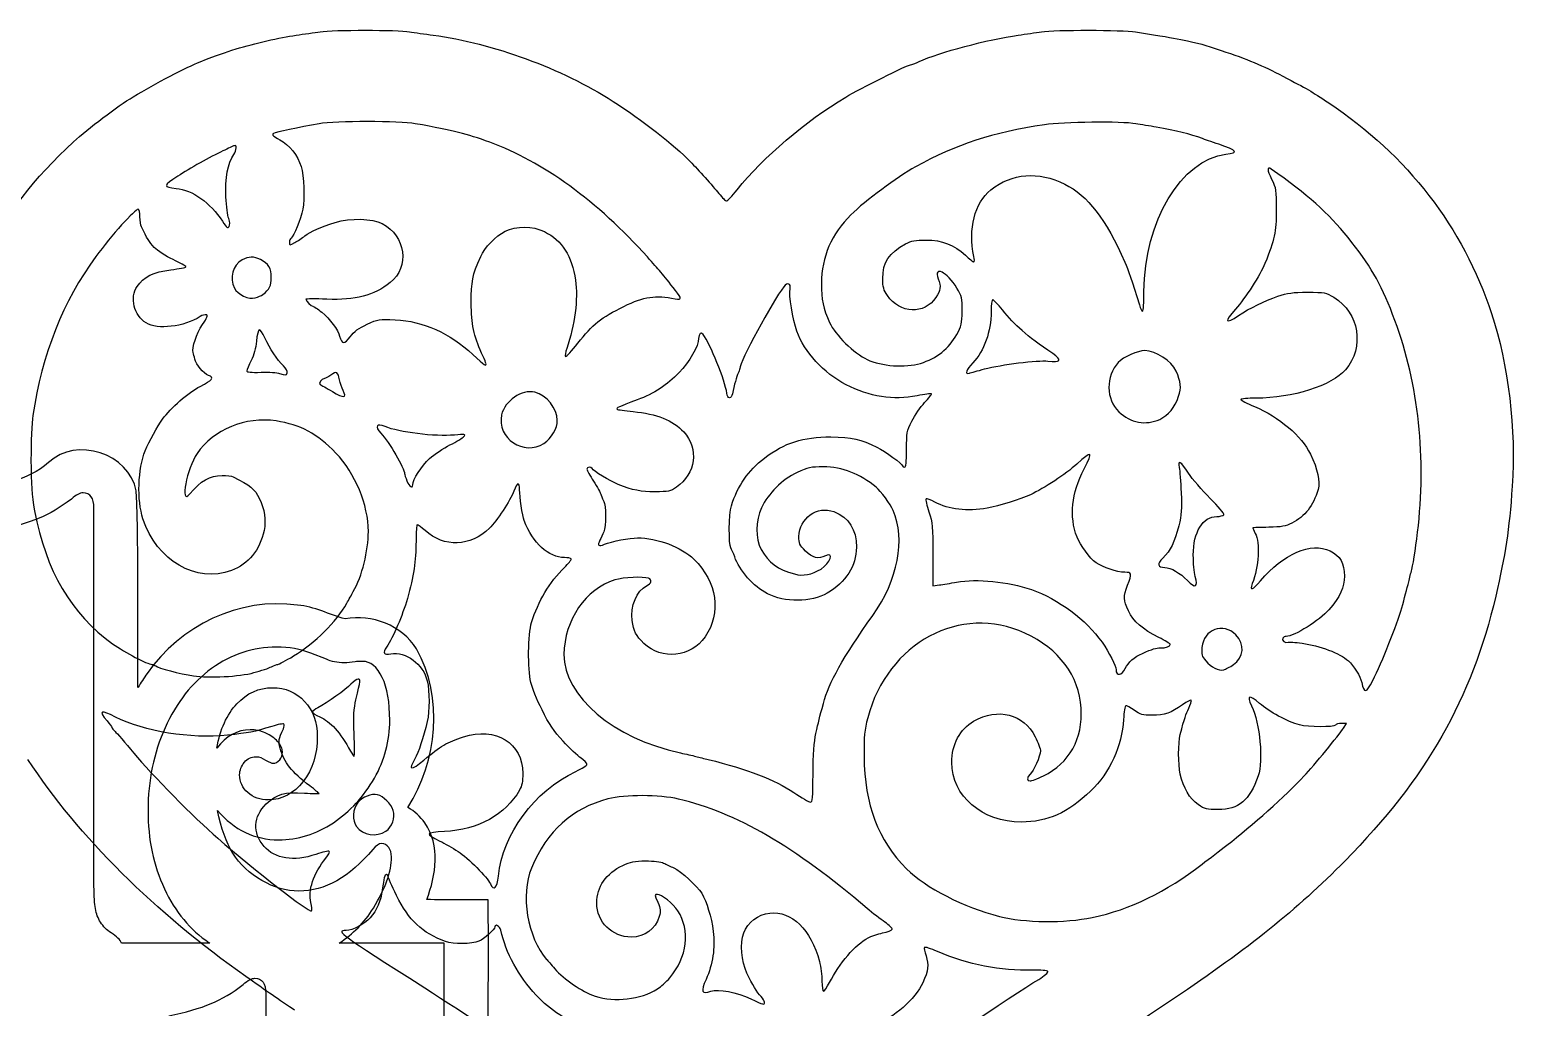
# Model space of a CAD drawing. Header units: millimetres. Extents: x -9 to 678, y 0 to 417.
# Drawn here: x 551.1 to 677.8, y 228.5 to 311.8 of the extents above; entities that cross this region are included whole.
import ezdxf

# ---------------------------------------------------------------- set-up
doc = ezdxf.new("R2010")
doc.units = ezdxf.units.MM
doc.layers.add('Ebene_1', color=7, linetype='CONTINUOUS')

msp = doc.modelspace()

# ---------------------------------------------------------------- linework, layer by layer
at = {"layer": 'Ebene_1', "color": 7}
for points in [[(568.03478, 295.70119)], [(570.95149, 289.23806)], [(632.46852, 282.88391)], [(573.02345, 282.56103)], [(577.79081, 281.04407)], [(647.39598, 278.58766)], [(594.90539, 276.54013)], [(583.72031, 273.01478)], [(650.42773, 265.19393)], [(644.45857, 257.35439)], [(653.68088, 257.67277)], [(570.18475, 256.98914)], [(665.55215, 256.3063)], [(571.76622, 255.70667)], [(581.42597, 243.47684)], [(575.03553, 237.38408)], [(613.69767, 228.88373)]]:
    msp.add_lwpolyline(points, close=True, dxfattribs=at)
for points in [[(589.9364, 283.43666), (589.93653, 283.43668)], [(627.00514, 283.36195), (627.00537, 283.36198)], [(556.5507, 238.77081), (556.5507, 271.0096)], [(628.05595, 267.03286), (628.05595, 264.39202), (628.61628, 264.46672)], [(576.37218, 258.12566), (575.03118, 258.6507)], [(663.06814, 252.26862), (663.31858, 252.65385), (662.89048, 252.65385)], [(578.72074, 251.77834), (578.72034, 251.77834)], [(617.84758, 248.34701), (617.8474, 248.34705)], [(591.02231, 239.62788), (591.02267, 239.62783)], [(641.64652, 236.1156), (641.64707, 236.11557)], [(566.42142, 233.93235), (558.89009, 233.93235)], [(586.41291, 221.00754), (586.41291, 233.93232), (577.45428, 233.93232)], [(571.19733, 229.62027), (571.19733, 197.3814)]]:
    msp.add_lwpolyline(points, dxfattribs=at)
for points in [[(575.81722, 311.63933), (576.91379, 311.805), (582.45576, 311.80667), (583.44944, 311.64133)], [(637.31748, 311.63547), (638.46027, 311.81194), (644.18327, 311.80471), (645.34451, 311.62537)], [(568.66161, 310.17106), (570.25607, 310.66068), (572.38844, 311.14981), (573.77456, 311.34389)], [(573.77456, 311.34389), (574.42944, 311.43559), (575.34863, 311.56852), (575.81722, 311.63933)], [(583.44944, 311.64133), (583.86807, 311.57183), (584.77792, 311.43966), (585.47133, 311.3477)], [(585.47133, 311.3477), (590.55017, 310.67414), (596.38807, 308.52441), (600.81021, 305.69936)], [(626.90182, 309.10266), (628.5553, 309.87287), (632.76386, 310.99298), (635.34018, 311.34852)], [(635.34018, 311.34852), (635.95655, 311.43362), (636.84631, 311.56271), (637.31748, 311.63547)], [(645.34451, 311.62537), (647.82382, 311.24235), (648.29775, 311.16224), (649.2082, 310.97223)], [(649.2082, 310.97223), (650.86751, 310.62597), (651.12251, 310.55738), (652.6402, 310.04904)], [(565.59596, 309.08182), (567.15769, 309.6846), (567.66862, 309.86613), (568.66161, 310.17106)], [(652.6402, 310.04904), (654.85651, 309.30669), (656.19224, 308.74926), (657.89324, 307.85679)], [(559.88768, 306.09476), (561.7538, 307.22091), (564.50627, 308.66125), (565.59596, 309.08182)], [(620.63168, 306.06922), (621.83852, 306.79631), (625.90581, 308.82605), (626.15594, 308.82605)], [(626.15594, 308.82605), (626.23964, 308.82605), (626.57522, 308.95053), (626.90182, 309.10266)], [(657.89324, 307.85679), (659.9736, 306.76529), (660.32117, 306.56253), (661.80021, 305.57766)], [(554.79862, 302.2444), (556.04742, 303.39572), (558.53923, 305.28102), (559.88768, 306.09476)], [(600.81021, 305.69936), (603.21743, 304.16152), (606.03697, 301.96021), (607.39402, 300.55917)], [(611.36547, 298.16615), (613.62474, 300.96239), (617.16025, 303.9778), (620.63168, 306.06922)], [(661.80021, 305.57766), (668.53057, 301.09602), (673.24312, 294.99437), (675.68215, 287.60382)], [(571.84271, 302.95664), (571.6872, 302.86964), (571.82311, 302.74012), (572.38862, 302.4366)], [(575.73557, 303.79466), (574.00133, 303.49728), (572.06328, 303.08007), (571.84271, 302.95664)], [(583.9303, 303.80066), (582.62101, 304.03791), (577.13053, 304.03394), (575.73557, 303.79466)], [(590.30399, 302.21231), (588.20616, 302.97026), (587.38835, 303.17406), (583.9303, 303.80066)], [(637.56904, 303.71552), (633.16, 303.0552), (630.03062, 302.02979), (626.58489, 300.11631)], [(645.36742, 303.79362), (644.15222, 304.00164), (639.14464, 303.95151), (637.56904, 303.71552)], [(647.10676, 303.50113), (646.56746, 303.59053), (645.78474, 303.72217), (645.36742, 303.79362)], [(651.02904, 302.52665), (650.01253, 302.91796), (648.78578, 303.22274), (647.10676, 303.50113)], [(547.25503, 292.43593), (549.02422, 296.01377), (551.42176, 299.13114), (554.79862, 302.2444)], [(568.48749, 301.92525), (568.42909, 301.89505), (568.00322, 301.69186), (567.54095, 301.47369)], [(568.46619, 301.16654), (568.72823, 301.52573), (568.74317, 302.0576), (568.48749, 301.92525)], [(572.38862, 302.4366), (573.18757, 302.00774), (573.91903, 301.086), (574.21005, 300.14134)], [(603.7302, 292.4329), (599.49029, 297.15754), (594.76172, 300.60174), (590.30399, 302.21231)], [(652.42984, 302.04446), (651.81349, 302.25035), (651.18312, 302.46733), (651.02904, 302.52665)], [(653.03975, 301.1928), (654.16423, 301.3192), (654.02689, 301.51098), (652.42984, 302.04446)], [(567.54095, 301.47369), (566.4811, 300.97349), (564.69147, 299.97358), (563.68872, 299.32137)], [(567.79547, 297.54983), (567.70527, 299.11708), (567.95549, 300.46651), (568.46619, 301.16654)], [(607.39402, 300.55917), (608.04675, 299.88529), (609.28263, 298.50361), (609.81739, 297.84995)], [(646.05616, 289.48002), (646.05616, 295.41694), (649.24564, 300.7663), (653.03975, 301.1928)], [(563.68872, 299.32137), (562.43872, 298.50834), (562.42298, 298.38505), (563.55605, 298.28231)], [(574.21005, 300.14134), (574.45263, 299.35394), (574.52515, 297.41017), (574.34594, 296.49927)], [(626.58489, 300.11631), (624.99499, 299.23341), (622.30834, 297.24308), (621.06946, 296.03037)], [(632.99171, 298.14831), (634.83291, 299.59722), (637.01239, 299.76862), (639.3001, 298.64442)], [(656.90878, 299.92625), (656.53027, 300.19153), (656.53945, 299.86615), (656.93308, 299.06445)], [(663.44693, 294.09391), (661.75506, 296.19268), (659.99253, 297.76493), (656.90878, 299.92625)], [(656.93308, 299.06445), (657.31092, 298.29496), (657.33279, 298.15017), (657.33107, 296.42917)], [(563.55605, 298.28231), (564.93588, 298.15719), (566.4832, 297.05787), (567.4918, 295.4861)], [(609.81739, 297.84995), (610.11014, 297.49212), (610.40247, 297.19933), (610.467, 297.19933)], [(610.467, 297.19933), (610.5316, 297.19933), (610.93584, 297.63439), (611.36547, 298.16615)], [(631.55954, 292.47188), (631.0463, 294.80794), (631.61584, 297.06564), (632.99171, 298.14831)], [(639.3001, 298.64442), (641.25423, 297.68417), (642.81885, 295.65392), (644.41673, 292.00515)], [(568.03483, 295.70119), (567.94753, 295.9475), (567.83983, 296.77939), (567.79547, 297.54983)], [(560.31586, 296.4992), (560.03231, 296.4992), (558.04863, 294.27806), (556.70898, 292.46057)], [(560.46693, 295.86694), (560.46693, 296.22571), (560.40153, 296.4992), (560.31586, 296.4992)], [(560.58694, 294.99143), (560.52094, 295.12521), (560.46693, 295.5192), (560.46693, 295.86694)], [(567.4918, 295.4861), (567.85963, 294.91289), (567.9584, 294.83316), (568.06488, 295.02344)], [(568.06488, 295.02344), (568.14608, 295.16851), (568.13498, 295.41862), (568.03478, 295.70119)], [(574.34594, 296.49927), (574.17904, 295.65092), (573.58389, 294.18977), (573.34514, 294.04222)], [(574.52421, 294.22592), (575.04558, 294.64114), (575.8452, 294.99832), (577.11129, 295.38159)], [(577.11129, 295.38159), (578.42646, 295.77971), (580.25606, 295.7318), (581.12868, 295.27638)], [(581.12868, 295.27638), (583.12436, 294.23488), (583.47473, 291.57799), (581.79218, 290.24496)], [(621.06946, 296.03037), (619.4327, 294.42819), (618.56888, 292.42175), (618.55742, 290.19553)], [(657.33107, 296.42917), (657.32907, 294.52336), (657.20845, 293.95568), (656.36295, 291.87654)], [(561.69399, 293.25386), (561.26354, 293.70688), (561.07495, 294.00288), (560.58694, 294.99143)], [(573.34514, 294.04222), (573.27314, 293.99772), (573.2141, 293.83532), (573.2141, 293.68143)], [(573.66937, 293.65463), (573.91977, 293.79381), (574.30444, 294.05089), (574.52421, 294.22592)], [(589.51267, 292.47329), (589.8355, 293.21931), (590.80767, 294.22444), (591.5896, 294.62066)], [(591.5896, 294.62066), (592.54697, 295.1058), (593.96349, 295.09628), (594.94664, 294.59816)], [(594.94664, 294.59816), (596.46073, 293.83092), (597.28151, 292.54297), (597.59117, 290.44848)], [(667.25188, 287.53402), (666.20065, 290.23792), (665.2907, 291.80672), (663.44693, 294.09391)], [(563.28564, 292.20984), (562.67872, 292.50149), (561.96248, 292.97129), (561.69399, 293.25386)], [(573.2141, 293.68143), (573.2141, 293.40721), (573.2231, 293.40668), (573.66937, 293.65463)], [(623.78816, 290.58637), (623.78116, 291.96026), (624.32893, 292.7958), (625.73104, 293.54856)], [(625.73104, 293.54856), (626.23635, 293.81984), (626.55286, 293.87909), (627.48206, 293.87637)], [(627.48206, 293.87637), (628.84351, 293.87237), (629.86036, 293.4812), (630.82818, 292.5891)], [(556.70898, 292.46057), (553.91536, 288.67046), (552.12386, 284.14911), (551.3434, 278.91903)], [(563.10265, 291.34301), (563.81021, 291.43011), (564.38913, 291.54149), (564.38913, 291.5905)], [(564.38913, 291.5905), (564.38913, 291.6395), (563.89256, 291.91821), (563.28564, 292.20984)], [(569.18169, 292.17953), (568.37169, 291.74757), (568.0675, 290.6533), (568.51618, 289.78563)], [(570.73474, 292.21163), (570.16632, 292.49724), (569.76171, 292.48888), (569.18169, 292.17953)], [(571.66711, 290.68586), (571.66711, 291.47709), (571.43247, 291.86108), (570.73474, 292.21163)], [(588.70847, 288.51461), (588.70899, 290.38956), (588.79577, 290.81674), (589.51267, 292.47329)], [(606.12173, 289.58106), (604.98902, 291.01), (604.73084, 291.31788), (603.7302, 292.4329)], [(630.1103, 289.78069), (629.26717, 291.16161), (628.09397, 291.74376), (628.51814, 290.57075)], [(630.82818, 292.5891), (631.16977, 292.27424), (631.49664, 292.01662), (631.55454, 292.01662)], [(631.55454, 292.01662), (631.61244, 292.01662), (631.61474, 292.22148), (631.55954, 292.47188)], [(644.41673, 292.00515), (644.71523, 291.32351), (645.01681, 290.43404), (645.65959, 288.33949)], [(656.36295, 291.87654), (655.96449, 290.8967), (654.6993, 288.93207), (653.85339, 287.97963)], [(560.22436, 289.92534), (560.7681, 290.7322), (561.64343, 291.16334), (563.10265, 291.34301)], [(570.95149, 289.2381), (571.49734, 289.65044), (571.66711, 289.99392), (571.66711, 290.68586)], [(581.79218, 290.24496), (580.41511, 289.15393), (578.81359, 288.73377), (576.40094, 288.83055)], [(597.59117, 290.44848), (597.82956, 288.83594), (597.54827, 286.63142), (596.84789, 284.62591)], [(615.88174, 289.70688), (615.99967, 290.17691), (615.66961, 290.29957), (615.36034, 289.9006)], [(618.55742, 290.19553), (618.55042, 288.77589), (618.69877, 288.06205), (619.257, 286.83626)], [(624.17968, 289.14495), (623.85962, 289.60852), (623.792, 289.85745), (623.78816, 290.58637)], [(628.51814, 290.57075), (628.76422, 289.89022), (628.72885, 289.61681), (628.31139, 288.97299)], [(560.98782, 286.81271), (559.9563, 287.45402), (559.58343, 288.97426), (560.22436, 289.92534)], [(568.51618, 289.78563), (568.80384, 289.22935), (569.74438, 288.78334), (570.29608, 288.94156)], [(570.29608, 288.94156), (570.5292, 289.00836), (570.82413, 289.14184), (570.95149, 289.23806)], [(601.72069, 288.22465), (603.43737, 289.0666), (604.41834, 289.20853), (606.09823, 288.85803)], [(606.09823, 288.85803), (606.66926, 288.7389), (606.67402, 288.88443), (606.12173, 289.58106)], [(615.36034, 289.9006), (614.35314, 288.60127), (611.59638, 283.48488), (611.59638, 282.9149)], [(616.46615, 286.10825), (616.12679, 287.05544), (615.76909, 289.25804), (615.88174, 289.70688)], [(628.31139, 288.97299), (627.36335, 287.51088), (625.2471, 287.59896), (624.17968, 289.14495)], [(630.56109, 287.81956), (630.57649, 288.94266), (630.54889, 289.06228), (630.1103, 289.78069)], [(645.93846, 287.81418), (646.00326, 287.81418), (646.05616, 288.5638), (646.05616, 289.48002)], [(654.11289, 287.44041), (655.07566, 288.08366), (656.30916, 288.68862), (657.47297, 289.08834)], [(657.47297, 289.08834), (658.27603, 289.36416), (658.73248, 289.42512), (659.99443, 289.42512)], [(659.99443, 289.42512), (661.47021, 289.42512), (661.56493, 289.40692), (662.23573, 288.99387)], [(662.23573, 288.99387), (664.4118, 287.65404), (664.87526, 284.75751), (663.22583, 282.80608)], [(576.40094, 288.83055), (575.41863, 288.86995), (574.61491, 288.86725), (574.61491, 288.82455)], [(574.61491, 288.82455), (574.61491, 288.6897), (575.07277, 288.23448), (575.20839, 288.23448)], [(575.20839, 288.23448), (575.27989, 288.23448), (575.62177, 288.00213), (575.96831, 287.71816)], [(575.96831, 287.71816), (576.6711, 287.14227), (577.35268, 286.22636), (577.49225, 285.67024)], [(589.59588, 284.24214), (588.91827, 285.69125), (588.70797, 286.70378), (588.70847, 288.51461)], [(597.7931, 285.07074), (599.05745, 286.68991), (599.78865, 287.27708), (601.72069, 288.22465)], [(630.10252, 285.83134), (630.49633, 286.53676), (630.54654, 286.75446), (630.56109, 287.81956)], [(633.02719, 287.77916), (633.02319, 286.0754), (632.43284, 284.41169), (631.47307, 283.40836)], [(633.15687, 288.79475), (633.08647, 288.79475), (633.02811, 288.33774), (633.02719, 287.77916)], [(633.98556, 287.91925), (633.60019, 288.40077), (633.22728, 288.79475), (633.15687, 288.79475)], [(638.27922, 284.19419), (635.98417, 285.77932), (635.04855, 286.59103), (633.98556, 287.91925)], [(645.65959, 288.33949), (645.74829, 288.05057), (645.87375, 287.81418), (645.93846, 287.81418)], [(653.85339, 287.97963), (652.8733, 286.8761), (652.9694, 286.67641), (654.11289, 287.44041)], [(565.60795, 287.36115), (564.20203, 286.46701), (561.97001, 286.20205), (560.98782, 286.81271)], [(565.01031, 284.28201), (564.88473, 284.68697), (565.28836, 285.91202), (565.79485, 286.66312)], [(566.12558, 287.5106), (566.01045, 287.5362), (565.77751, 287.4689), (565.60795, 287.36115)], [(565.79485, 286.66312), (566.20674, 287.27393), (566.28522, 287.47505), (566.12558, 287.5106)], [(578.38917, 285.63234), (578.72938, 286.0864), (579.10478, 286.3643), (579.82853, 286.69791)], [(579.82853, 286.69791), (580.77615, 287.13469), (580.85336, 287.14694), (582.22889, 287.07859)], [(582.22889, 287.07859), (584.6227, 286.95962), (586.86641, 285.95435), (588.83314, 284.1196)], [(619.257, 286.83626), (619.72661, 285.805), (621.3526, 284.20672), (622.46277, 283.68506)], [(669.44475, 269.53361), (670.11547, 275.8489), (669.34915, 282.13979), (667.25188, 287.53402)], [(675.68215, 287.60382), (677.11014, 283.2768), (677.78975, 277.61429), (677.44742, 272.89531)], [(570.40213, 285.2555), (570.34953, 284.65128), (570.19153, 284.07936), (569.94686, 283.60777)], [(570.63232, 286.23031), (570.55002, 286.20321), (570.44643, 285.76449), (570.40213, 285.2555)], [(571.11752, 285.54106), (570.93298, 285.9473), (570.71463, 286.25746), (570.63232, 286.23031)], [(572.69636, 283.15637), (572.1746, 283.64956), (571.54438, 284.60142), (571.11752, 285.54106)], [(577.49225, 285.67024), (577.66569, 284.97926), (577.89263, 284.96968), (578.38917, 285.63234)], [(608.09435, 285.47692), (608.09435, 284.87695), (607.27837, 283.45011), (606.43725, 282.57927)], [(608.47788, 285.81652), (608.28449, 286.06493), (608.09435, 285.89662), (608.09435, 285.47692)], [(610.4993, 280.82114), (610.35666, 281.86245), (609.05827, 285.0711), (608.47788, 285.81652)], [(620.65515, 281.54332), (618.73829, 282.54058), (617.10774, 284.31744), (616.46615, 286.10825)], [(627.00537, 283.36198), (628.36482, 283.77127), (629.42382, 284.61561), (630.10252, 285.83134)], [(565.14784, 283.72761), (565.10284, 283.93354), (565.041, 284.18302), (565.01031, 284.28201)], [(588.83314, 284.1196), (589.86291, 283.15893), (590.06578, 283.03336), (589.9364, 283.43666)], [(589.93653, 283.43668), (589.89323, 283.5715), (589.73998, 283.93396), (589.59588, 284.24214)], [(596.84789, 284.62591), (596.73325, 284.29763), (596.69112, 283.99712), (596.75419, 283.95812)], [(596.75419, 283.95812), (596.81719, 283.91902), (597.28482, 284.41979), (597.7931, 285.07074)], [(637.86164, 283.55195), (638.95083, 283.42362), (639.08845, 283.63525), (638.27922, 284.19419)], [(646.13615, 284.45224), (645.53577, 284.45224), (644.27303, 283.89346), (643.8675, 283.44834)], [(648.78873, 282.70123), (648.39351, 283.56886), (647.0553, 284.45224), (646.13615, 284.45224)], [(566.31421, 282.33809), (565.87671, 282.50444), (565.25247, 283.24811), (565.14784, 283.72761)], [(569.57182, 282.72333), (569.57157, 282.60948), (569.93687, 282.57419), (570.79752, 282.60493)], [(569.94686, 283.60777), (569.74076, 283.21052), (569.57199, 282.81252), (569.57182, 282.72333)], [(570.79752, 282.60493), (571.47183, 282.62903), (572.18115, 282.58573), (572.37375, 282.50873)], [(573.02345, 282.56102), (573.07145, 282.68597), (572.93895, 282.92711), (572.69636, 283.15637)], [(577.48285, 281.97219), (577.35657, 282.64531), (577.22471, 282.71308), (576.7287, 282.35988)], [(606.43725, 282.57927), (605.41429, 281.52017), (604.28847, 280.78669), (602.86154, 280.24968)], [(611.59638, 282.9149), (611.59638, 282.8339), (611.53958, 282.65808), (611.46995, 282.52431)], [(622.46277, 283.68506), (623.66832, 283.11859), (625.71365, 282.97309), (627.00514, 283.36195)], [(631.47307, 283.40836), (630.89501, 282.80405), (630.76072, 282.41064), (631.17277, 282.52863)], [(631.17277, 282.52863), (631.30761, 282.56723), (631.89069, 282.72712), (632.46852, 282.88391)], [(632.46852, 282.88391), (633.88486, 283.26825), (636.99732, 283.65379), (637.86164, 283.55195)], [(643.8675, 283.44834), (642.78812, 282.26357), (642.80991, 280.28828), (643.914, 279.23653)], [(649.00764, 280.55818), (649.25777, 281.29705), (649.20846, 281.77982), (648.78873, 282.70123)], [(663.22583, 282.80608), (662.09525, 281.46851), (658.70265, 280.3914), (655.61689, 280.39033)], [(562.38535, 278.59934), (563.11225, 279.59988), (564.56537, 280.86216), (565.60994, 281.40042)], [(565.60994, 281.40042), (566.65398, 281.93841), (566.81201, 282.14883), (566.31421, 282.33809)], [(572.37375, 282.50873), (572.85852, 282.31498), (572.93129, 282.32084), (573.02345, 282.56103)], [(576.18649, 282.07086), (575.95651, 282.07086), (575.64062, 281.6135), (575.82719, 281.55065)], [(575.82719, 281.55065), (575.91599, 281.52075), (576.3888, 281.25276), (576.87779, 280.95517)], [(576.7287, 282.35988), (576.50546, 282.20092), (576.26146, 282.07086), (576.18649, 282.07086)], [(577.79081, 281.04402), (577.67531, 281.26741), (577.53669, 281.68508), (577.48285, 281.97219)], [(611.46995, 282.52431), (611.34301, 282.28008), (611.12091, 281.50213), (610.96776, 280.76524)], [(626.70642, 280.59627), (624.69482, 280.18599), (622.64856, 280.50627), (620.65515, 281.54332)], [(576.87779, 280.95517), (577.83625, 280.37188), (578.1239, 280.39987), (577.79081, 281.04407)], [(594.12873, 280.89962), (593.03494, 281.17415), (591.54839, 280.16229), (591.29662, 278.97187)], [(596.04514, 278.51787), (596.04114, 279.50258), (595.11628, 280.65176), (594.12873, 280.89962)], [(602.86154, 280.24968), (601.2376, 279.63854), (601.04379, 279.54924), (601.13762, 279.45541)], [(610.96776, 280.76524), (610.87046, 280.29716), (610.5661, 280.33351), (610.4993, 280.82114)], [(627.93312, 280.76956), (627.89802, 280.80466), (627.34598, 280.72666), (626.70642, 280.59627)], [(627.35587, 280.02251), (627.70849, 280.39825), (627.96826, 280.73441), (627.93312, 280.76956)], [(647.39591, 278.58766), (648.15007, 278.94215), (648.67983, 279.58985), (649.00764, 280.55818)], [(655.61689, 280.39033), (654.90422, 280.39009), (654.32115, 280.33883), (654.32115, 280.27654)], [(654.32115, 280.27654), (654.32115, 280.21424), (654.83681, 279.94631), (655.46707, 279.68121)], [(551.3434, 278.91903), (551.2514, 278.30268), (551.17756, 276.60069), (551.17925, 275.13685)], [(572.07381, 278.44879), (569.46759, 278.84776), (566.75841, 277.73245), (565.33163, 275.67316)], [(591.29662, 278.97187), (590.87547, 276.98058), (593.20199, 275.41286), (594.90539, 276.54013)], [(601.13762, 279.45541), (601.18362, 279.40951), (601.79803, 279.31865), (602.50313, 279.25359)], [(602.50313, 279.25359), (604.51163, 279.06826), (605.90769, 278.50654), (606.82022, 277.51657)], [(626.26467, 278.43128), (626.51221, 278.93072), (627.00324, 279.64678), (627.35587, 280.02251)], [(643.914, 279.23653), (644.90763, 278.28997), (646.23602, 278.04242), (647.39598, 278.58766)], [(655.46707, 279.68121), (657.57646, 278.79395), (659.49719, 277.16487), (660.24694, 275.62713)], [(560.91731, 275.9073), (561.26011, 276.73917), (561.9409, 277.9876), (562.38535, 278.59934)], [(577.17021, 275.71431), (575.57793, 277.37128), (574.16688, 278.12838), (572.07381, 278.44879)], [(581.35941, 277.97122), (580.64666, 278.2812), (580.46514, 277.99662), (581.00355, 277.41344)], [(587.26985, 277.25236), (585.67268, 277.09499), (582.48178, 277.48308), (581.35941, 277.97122)], [(594.90539, 276.54013), (595.57096, 276.98057), (596.04817, 277.80864), (596.04514, 278.51787)], [(606.82022, 277.51657), (608.13722, 276.08779), (607.85616, 273.94462), (606.20176, 272.80093)], [(625.8146, 276.01485), (625.8146, 277.43121), (625.8422, 277.5786), (626.26467, 278.43128)], [(560.15525, 272.48317), (559.54898, 275.66282), (555.03586, 277.17149), (552.68645, 274.90427)], [(581.00355, 277.41344), (581.71752, 276.64001), (583.01991, 274.41248), (583.01991, 273.96479)], [(585.16394, 275.24079), (585.56027, 275.60613), (586.33773, 276.12897), (586.89165, 276.40267)], [(586.89165, 276.40267), (587.44556, 276.67636), (587.98294, 277.00175), (588.08585, 277.12575)], [(588.08585, 277.12575), (588.256, 277.33077), (588.18205, 277.34225), (587.26985, 277.25236)], [(613.7096, 275.28624), (615.41039, 276.59497), (617.0006, 277.10152), (619.37087, 277.0896)], [(619.37087, 277.0896), (621.15651, 277.0806), (621.90069, 276.91536), (623.29315, 276.21852)], [(551.17925, 275.13685), (551.18325, 273.00119), (551.24355, 272.14317), (551.49191, 270.79433)], [(560.72421, 270.10951), (560.20415, 271.68151), (560.29458, 274.39608), (560.91731, 275.9073)], [(565.33163, 275.67316), (564.45999, 274.41512), (563.8733, 271.20956), (564.69592, 272.19976)], [(579.93812, 269.03682), (579.93812, 271.28831), (578.81144, 274.0064), (577.17021, 275.71431)], [(583.72031, 273.01478), (583.72031, 273.43526), (584.48588, 274.61573), (585.16394, 275.24079)], [(610.88643, 271.21465), (611.42457, 272.93344), (612.30833, 274.20799), (613.7096, 275.28624)], [(623.29315, 276.21852), (624.03946, 275.84504), (625.46439, 274.79168), (625.46439, 274.61346)], [(625.6395, 274.50653), (625.76875, 274.50651), (625.8146, 274.90154), (625.8146, 276.01485)], [(640.95241, 274.3652), (641.73411, 275.89907), (641.63841, 275.96319), (640.33571, 274.77841)], [(649.84273, 274.00983), (649.18384, 275.02113), (648.91558, 275.1789), (649.05783, 274.47147)], [(660.24694, 275.62713), (660.85987, 274.37004), (661.09456, 273.28081), (660.89588, 272.6154)], [(552.68645, 274.90427), (550.87984, 273.35195), (548.44028, 273.00928), (546.25211, 272.30268)], [(564.69592, 272.19976), (565.66944, 273.37161), (566.41902, 273.80609), (567.46723, 273.80609)], [(567.46723, 273.80609), (567.85658, 273.80609), (568.28458, 273.75199), (568.41835, 273.68599)], [(583.01991, 273.96479), (583.01991, 273.89639), (583.11531, 273.61196), (583.23191, 273.33291)], [(599.01242, 274.38455), (598.94012, 274.57338), (598.56834, 274.52844), (598.5728, 274.33135)], [(598.5728, 274.33135), (598.5748, 274.23505), (598.82908, 273.77804), (599.13747, 273.31576)], [(601.23038, 273.04474), (600.52988, 273.32194), (599.0851, 274.19469), (599.01242, 274.38455)], [(616.4881, 274.05274), (615.23115, 273.46716), (614.01561, 272.26276), (613.45136, 271.04385)], [(618.7294, 274.53303), (617.64807, 274.53703), (617.42324, 274.48843), (616.4881, 274.05274)], [(623.23405, 272.79768), (621.82839, 273.95707), (620.34707, 274.52772), (618.7294, 274.53303)], [(625.46439, 274.61346), (625.46439, 274.55466), (625.54319, 274.50654), (625.6395, 274.50653)], [(640.33571, 274.77841), (639.39012, 273.91841), (637.55466, 272.70505), (636.37482, 272.16002)], [(640.34569, 268.55304), (639.67598, 270.34726), (639.87464, 272.25038), (640.95241, 274.3652)], [(649.05783, 274.47147), (649.10823, 274.22107), (649.18469, 273.25977), (649.22786, 272.33523)], [(651.69441, 271.84814), (651.00454, 272.53277), (650.17128, 273.50554), (649.84273, 274.00983)], [(560.30056, 255.72705), (560.27926, 261.31143), (560.36926, 266.9053), (560.15525, 272.48317)], [(568.41835, 273.68599), (569.84157, 272.98342), (570.27397, 272.62821), (570.64126, 271.85995)], [(583.23191, 273.33291), (583.44173, 272.83073), (583.72031, 272.64928), (583.72031, 273.01478)], [(592.34291, 272.47585), (592.02509, 271.64365), (590.8919, 269.91997), (590.25767, 269.304)], [(592.82555, 272.59185), (592.82555, 273.28501), (592.63439, 273.23906), (592.34291, 272.47585)], [(593.23071, 269.95384), (593.07628, 270.35959), (592.82555, 271.99211), (592.82555, 272.59185)], [(599.13747, 273.31576), (599.44587, 272.85349), (599.73645, 272.31768), (599.78319, 272.12507)], [(604.38219, 272.41147), (603.15187, 272.40847), (602.5151, 272.53634), (601.23038, 273.04474)], [(606.20176, 272.80093), (605.69421, 272.45006), (605.52724, 272.41433), (604.38219, 272.41147)], [(624.67252, 270.82376), (624.45958, 271.31119), (623.59068, 272.50354), (623.23405, 272.79768)], [(660.89588, 272.6154), (660.46627, 271.17655), (659.80735, 270.33151), (658.64585, 269.72984)], [(677.44742, 272.89531), (677.16964, 269.06616), (676.87457, 267.1058), (676.03472, 263.50989)], [(554.62679, 271.79664), (553.69402, 271.07763), (552.78081, 270.5334), (551.8869, 270.16418)], [(555.61794, 272.32167), (555.36531, 272.32167), (555.03487, 272.14642), (554.62679, 271.79664)], [(556.5507, 271.0096), (556.5507, 271.88407), (556.23979, 272.32167), (555.61794, 272.32167)], [(570.64126, 271.85995), (571.10352, 270.89305), (571.23226, 270.01305), (571.04465, 269.10261)], [(599.78319, 272.12507), (599.82989, 271.93246), (599.93273, 271.6931), (600.0116, 271.59315)], [(600.0116, 271.59315), (600.21457, 271.33595), (600.20705, 269.42557), (600.0016, 268.98823)], [(610.83723, 267.62245), (610.63931, 267.89034), (610.67559, 270.54133), (610.88643, 271.21465)], [(616.63927, 268.60237), (616.63927, 270.13249), (618.23508, 271.26764), (619.61336, 270.71793)], [(627.47595, 271.80193), (627.42745, 271.75333), (627.53805, 271.25464), (627.7218, 270.69366)], [(628.23035, 271.53257), (627.86401, 271.7293), (627.52453, 271.8505), (627.47595, 271.80193)], [(632.68791, 271.01187), (630.9951, 270.71149), (629.41599, 270.89594), (628.23035, 271.53257)], [(636.37482, 272.16002), (635.48533, 271.7491), (633.68762, 271.18927), (632.68791, 271.01187)], [(649.22786, 272.33523), (649.29356, 270.92553), (649.25996, 270.46896), (649.01879, 269.50603)], [(652.85623, 270.4537), (652.90713, 270.536), (652.38427, 271.16351), (651.69441, 271.84814)], [(551.8869, 270.16418), (550.91527, 269.75609), (549.71015, 269.40664), (548.27214, 269.11515)], [(551.49191, 270.79433), (552.42986, 265.70163), (554.62755, 261.95273), (558.13777, 259.45766)], [(568.25976, 265.70029), (565.25997, 264.57792), (561.90469, 266.54118), (560.72421, 270.10951)], [(596.66798, 266.80203), (595.29958, 266.80203), (593.96428, 268.02643), (593.23071, 269.95384)], [(613.45136, 271.04385), (612.93681, 269.93231), (612.9262, 268.41619), (613.42646, 267.49598)], [(619.61336, 270.71793), (620.91877, 270.19729), (621.54295, 269.21416), (621.54076, 267.6822)], [(622.94072, 261.87126), (625.07817, 264.89799), (625.74815, 268.36152), (624.67252, 270.82376)], [(627.7218, 270.69366), (628.02607, 269.76492), (628.05595, 269.43749), (628.05595, 267.03286)], [(650.25882, 267.01018), (650.25882, 268.98811), (651.06164, 270.30406), (652.26834, 270.30406)], [(652.26834, 270.30406), (652.5408, 270.30406), (652.80536, 270.37146), (652.85623, 270.4537)], [(571.04465, 269.10261), (570.70105, 267.43532), (569.73166, 266.251), (568.25976, 265.70029)], [(578.65475, 263.89534), (579.40298, 265.21819), (579.93812, 267.36212), (579.93812, 269.03682)], [(584.10549, 269.60096), (584.04769, 269.60296), (584.00048, 268.97446), (584.00048, 268.20544)], [(584.77088, 269.09823), (584.46271, 269.37326), (584.16328, 269.59948), (584.10549, 269.60096)], [(590.25767, 269.304), (588.63647, 267.72952), (586.39864, 267.64559), (584.77088, 269.09823)], [(600.0016, 268.98823), (599.9071, 268.78739), (599.75618, 268.46555), (599.66618, 268.27305)], [(649.01879, 269.50603), (648.66906, 268.10967), (648.31484, 267.38846), (647.67212, 266.76427)], [(655.53789, 268.86825), (655.9667, 268.06608), (655.84607, 266.0201), (655.28534, 264.58528)], [(655.33314, 269.33965), (655.31194, 269.33065), (655.40414, 269.11864), (655.53789, 268.86825)], [(656.70253, 269.38415), (655.9706, 269.36855), (655.35438, 269.34845), (655.33314, 269.33965)], [(658.64585, 269.72984), (658.15251, 269.47427), (657.77432, 269.407), (656.70253, 269.38415)], [(668.87997, 265.78644), (669.05441, 266.48887), (669.28116, 267.99332), (669.44475, 269.53361)], [(584.00048, 268.20544), (584.00048, 266.49511), (583.80882, 265.22374), (583.26096, 263.30001)], [(599.66618, 268.27305), (599.45549, 267.82241), (599.55397, 267.73663), (600.05554, 267.93368)], [(600.05554, 267.93368), (600.693, 268.1841), (602.22415, 268.48297), (602.86964, 268.48297)], [(602.86964, 268.48297), (604.55473, 268.48297), (606.63075, 267.69817), (607.68951, 266.66089)], [(611.16522, 266.87214), (611.06204, 267.18032), (610.91444, 267.51797), (610.83723, 267.62245)], [(613.42646, 267.49598), (614.03709, 266.37291), (614.82243, 265.79306), (616.2609, 265.40312)], [(617.1996, 267.36236), (616.69986, 267.8621), (616.63927, 267.99617), (616.63927, 268.60237)], [(621.54076, 267.6822), (621.53876, 266.0984), (620.64701, 264.6961), (619.04394, 263.75469)], [(641.97216, 266.36696), (641.44994, 266.72639), (640.60219, 267.86582), (640.34569, 268.55304)], [(655.99561, 264.81969), (657.90214, 267.11062), (660.32292, 268.15801), (661.91275, 267.37987)], [(661.91275, 267.37987), (662.78147, 266.95466), (663.14657, 266.31708), (663.14494, 265.2281)], [(596.65692, 265.94973), (597.00841, 266.28994), (597.26348, 266.62087), (597.22376, 266.68516)], [(597.22376, 266.68516), (597.18396, 266.74936), (596.93392, 266.80203), (596.66798, 266.80203)], [(607.68951, 266.66089), (609.67156, 264.71907), (610.05146, 262.09656), (608.64711, 260.05042)], [(613.95212, 263.71729), (612.7613, 264.33796), (611.5574, 265.70083), (611.16522, 266.87214)], [(618.89268, 266.9486), (618.32345, 266.64395), (617.78688, 266.77507), (617.1996, 267.36236)], [(618.53037, 265.8253), (619.32578, 266.31168), (619.66443, 267.36162), (618.89268, 266.9486)], [(644.41041, 265.55057), (643.72611, 265.56267), (642.58622, 265.94429), (641.97216, 266.36696)], [(647.67212, 266.76427), (647.14308, 266.25046), (647.20385, 265.96155), (647.84099, 265.96155)], [(650.42773, 265.19393), (650.33483, 265.54128), (650.25882, 266.35859), (650.25882, 267.01018)], [(593.85661, 261.26883), (594.39543, 263.06164), (595.38908, 264.72259), (596.65692, 265.94973)], [(600.94804, 264.8972), (598.4811, 264.1646), (596.63203, 261.45608), (596.61295, 258.54716)], [(603.81067, 265.036), (603.38212, 265.20045), (601.69346, 265.1186), (600.94804, 264.8972)], [(603.65226, 264.39324), (604.07444, 264.59627), (604.15066, 264.90554), (603.81067, 265.036)], [(616.2609, 265.40312), (617.00502, 265.20141), (617.7309, 265.33642), (618.53037, 265.8253)], [(630.08714, 264.70539), (631.81826, 265.01699), (634.46406, 264.75219), (636.46082, 264.06747)], [(644.65549, 264.45417), (645.03978, 265.46526), (645.02313, 265.53977), (644.41041, 265.55057)], [(647.84099, 265.96155), (648.33233, 265.96155), (649.14011, 265.49532), (649.76174, 264.85298)], [(649.76174, 264.85298), (650.44397, 264.148), (650.67574, 264.26666), (650.42773, 265.19393)], [(663.14494, 265.2281), (663.14394, 264.25028), (662.7832, 263.47133), (661.81345, 262.34923)], [(668.62099, 264.73583), (668.69169, 265.02475), (668.80822, 265.49753), (668.87997, 265.78644)], [(578.10309, 262.91478), (578.26487, 263.2037), (578.51311, 263.64496), (578.65475, 263.89534)], [(602.42723, 261.42486), (602.26335, 262.63526), (602.82458, 263.99519), (603.65226, 264.39324)], [(619.04394, 263.75469), (617.72444, 262.97978), (615.39973, 262.96267), (613.95212, 263.71729)], [(628.61628, 264.46672), (628.92445, 264.50782), (629.58635, 264.61525), (630.08714, 264.70539)], [(636.46082, 264.06747), (638.72163, 263.29222), (641.13907, 261.4923), (642.47743, 259.58778)], [(644.72919, 262.25467), (644.30215, 263.15736), (644.29085, 263.49475), (644.65549, 264.45417)], [(655.28534, 264.58528), (655.02704, 263.9243), (655.33514, 264.02595), (655.99561, 264.81969)], [(668.03201, 262.52957), (668.23653, 263.24993), (668.48707, 264.1885), (668.62099, 264.73583)], [(573.90068, 262.73849), (568.97234, 263.46296), (563.87347, 260.97759), (561.08818, 256.91077)], [(573.5596, 258.41027), (575.38256, 259.50355), (577.20431, 261.30965), (578.10309, 262.91478)], [(577.96853, 261.56494), (576.60434, 261.93061), (575.33754, 262.6522), (573.90068, 262.73849)], [(583.26096, 263.30001), (582.8518, 261.86338), (582.05369, 260.00057), (581.49416, 259.17635)], [(635.89996, 260.36116), (630.43774, 262.89869), (624.1854, 259.53027), (622.50396, 253.14411)], [(661.81345, 262.34923), (661.03721, 261.45105), (658.84265, 260.07815), (658.18317, 260.07815)], [(676.03472, 263.50989), (673.9974, 254.78693), (670.10953, 247.95471), (663.19855, 240.95271)], [(665.55218, 256.30623), (666.36669, 257.92227), (667.60944, 261.04109), (668.03201, 262.52957)], [(584.03415, 259.03291), (582.78678, 261.01607), (580.24643, 262.01619), (577.96853, 261.56494)], [(593.78451, 256.15587), (593.50733, 257.32667), (593.54848, 260.24351), (593.85661, 261.26883)], [(603.42537, 259.48877), (602.74641, 260.14553), (602.54843, 260.52953), (602.42723, 261.42486)], [(618.72311, 254.36983), (619.2084, 256.17159), (620.35169, 258.20507), (622.94072, 261.87126)], [(647.31724, 259.98894), (645.93386, 260.68101), (645.1483, 261.36874), (644.72919, 262.25467)], [(653.88468, 260.21292), (652.79957, 261.29803), (651.14282, 260.67891), (650.99426, 259.13277)], [(608.64711, 260.05042), (607.43541, 258.28494), (604.94662, 258.01725), (603.42537, 259.48877)], [(640.69664, 253.96868), (640.5176, 256.74771), (638.8263, 259.00169), (635.89996, 260.36116)], [(648.29768, 259.38304), (648.29768, 259.44644), (647.85648, 259.71916), (647.31724, 259.98894)], [(653.68088, 257.67277), (654.57941, 258.28364), (654.67108, 259.42651), (653.88468, 260.21292)], [(657.88355, 259.92241), (657.77158, 259.74116), (658.09804, 259.49328), (658.33491, 259.57974)], [(658.18317, 260.07815), (658.07133, 260.07815), (657.93648, 260.00805), (657.88355, 259.92241)], [(558.13777, 259.45766), (559.20917, 258.69611), (561.1091, 257.69677), (561.48553, 257.69677)], [(572.11611, 259.17521), (570.11454, 259.17521), (568.26859, 258.56289), (566.57794, 257.33863)], [(575.03118, 258.6507), (574.1567, 259.00049), (573.18491, 259.17521), (572.11611, 259.17521)], [(581.49416, 259.17635), (581.13878, 258.65283), (581.24375, 258.48822), (581.85939, 258.6037)], [(581.85939, 258.6037), (583.10299, 258.83701), (584.63099, 257.69758), (584.95461, 256.29559)], [(583.31228, 245.49072), (585.81351, 249.46736), (586.39027, 254.85933), (584.03415, 259.03291)], [(596.61295, 258.54716), (596.58955, 254.96877), (600.85609, 251.3626), (606.55372, 250.14519)], [(642.47743, 259.58778), (643.0861, 258.7216), (643.67499, 257.56282), (643.67499, 257.23127)], [(644.4586, 257.35447), (644.69574, 257.85424), (645.26247, 258.35089), (645.91631, 258.63198)], [(645.91631, 258.63198), (646.8115, 259.01683), (647.0779, 259.09757), (647.45232, 259.09757)], [(647.45232, 259.09757), (647.92875, 259.09757), (648.29768, 259.22215), (648.29768, 259.38304)], [(650.99426, 259.13277), (650.93756, 258.54245), (650.98016, 258.39385), (651.32244, 257.98701)], [(658.33491, 259.57974), (658.42381, 259.61214), (658.95957, 259.57674), (659.52561, 259.50034)], [(659.52561, 259.50034), (661.0522, 259.29502), (662.73222, 258.6563), (663.47775, 257.99781)], [(561.48553, 257.69677), (561.58786, 257.69677), (561.73379, 257.63457), (561.80978, 257.55861)], [(561.80978, 257.55861), (561.98324, 257.38515), (563.90556, 256.88082), (565.01956, 256.71654)], [(566.57794, 257.33863), (564.90673, 256.13381), (563.58548, 254.45308), (562.61385, 252.29605)], [(570.18469, 256.98914), (570.79124, 257.15303), (571.46576, 257.37929), (571.68359, 257.49194)], [(571.68359, 257.49194), (571.90145, 257.60463), (572.14497, 257.69677), (572.22477, 257.69677)], [(572.22477, 257.69677), (572.30457, 257.69677), (572.90524, 258.01783), (573.5596, 258.41027)], [(577.88785, 257.83421), (577.28544, 257.83421), (576.78027, 257.93131), (576.37218, 258.12566)], [(578.82061, 257.92151), (578.47082, 257.86321), (578.1599, 257.83421), (577.88785, 257.83421)], [(579.43246, 257.95101), (579.12153, 257.95101), (578.91777, 257.94101), (578.82061, 257.92151)], [(581.12331, 256.58107), (580.67636, 257.4944), (580.1126, 257.95101), (579.43246, 257.95101)], [(643.67499, 257.23127), (643.67499, 256.67153), (644.17156, 256.74956), (644.45857, 257.35439)], [(651.32244, 257.98701), (651.77427, 257.45004), (652.44327, 257.116), (652.85031, 257.22413)], [(652.85031, 257.22413), (653.0044, 257.26513), (653.37816, 257.46695), (653.68088, 257.67277)], [(663.47775, 257.99781), (663.93067, 257.59775), (664.50654, 256.66539), (664.61536, 256.15595)], [(561.08818, 256.91077), (560.8064, 256.52957), (560.54994, 256.12994), (560.30056, 255.72705)], [(565.01956, 256.71654), (566.37821, 256.51617), (568.93341, 256.65104), (570.18475, 256.98914)], [(578.45846, 256.0006), (578.02921, 255.5463), (576.41569, 254.40571), (575.63063, 254.00163)], [(579.06971, 256.43603), (578.95982, 256.43603), (578.68475, 256.24009), (578.45846, 256.0006)], [(578.88022, 254.68502), (579.28223, 256.39424), (579.28675, 256.43603), (579.06971, 256.43603)], [(581.76461, 252.93736), (581.76461, 254.45311), (581.55083, 255.66773), (581.12331, 256.58107)], [(584.95461, 256.29559), (585.16569, 255.38113), (585.16878, 253.69694), (584.96061, 252.83096)], [(594.74189, 253.81681), (594.31564, 254.67955), (593.88483, 255.73213), (593.78451, 256.15587)], [(664.61536, 256.15595), (664.81833, 255.2058), (665.01326, 255.23709), (665.55215, 256.3063)], [(568.73488, 254.33621), (569.58992, 255.24955), (570.60026, 255.70667), (571.76622, 255.70667)], [(571.76622, 255.70667), (572.87388, 255.70667), (573.78761, 255.31764), (574.50662, 254.54034)], [(655.90624, 254.36947), (655.02854, 255.13761), (654.79524, 255.06819), (655.21987, 254.16525)], [(558.39024, 253.20181), (557.12402, 253.841), (556.90874, 253.74704), (557.66526, 252.8854)], [(567.01509, 250.5473), (567.30658, 252.16021), (567.87984, 253.42288), (568.73488, 254.33621)], [(574.50662, 254.54034), (575.22563, 253.76303), (575.58511, 252.76219), (575.58511, 251.53794)], [(575.63063, 254.00163), (575.38024, 253.87276), (575.17537, 253.70364), (575.17537, 253.62583)], [(575.17537, 253.62583), (575.17537, 253.54803), (575.45144, 253.36604), (575.78885, 253.22141)], [(578.72034, 251.77834), (578.66544, 253.27251), (578.70134, 253.92436), (578.88022, 254.68502)], [(596.53984, 251.14704), (595.74398, 252.00373), (595.34482, 252.59642), (594.74189, 253.81681)], [(618.09293, 251.81335), (618.30403, 252.78525), (618.38714, 253.12236), (618.72311, 254.36983)], [(631.53621, 252.85039), (633.60208, 254.03196), (635.79752, 253.47798), (636.77493, 251.52854)], [(637.47566, 248.1882), (639.70898, 249.2762), (640.86526, 251.35128), (640.69664, 253.96868)], [(644.50153, 254.16672), (644.42803, 254.14222), (644.34138, 253.61845), (644.309, 253.00277)], [(645.22671, 253.78274), (644.90137, 254.01843), (644.57502, 254.19122), (644.50153, 254.16672)], [(646.76069, 253.35423), (645.93181, 253.35423), (645.74699, 253.40583), (645.22671, 253.78274)], [(649.3482, 254.25463), (648.34046, 253.53379), (647.82445, 253.35423), (646.76069, 253.35423)], [(649.14926, 251.72706), (649.51116, 253.10735), (649.62354, 253.45465), (649.87187, 253.96005)], [(650.09181, 254.62569), (650.06801, 254.69719), (649.73338, 254.53019), (649.3482, 254.25463)], [(649.87187, 253.96005), (650.01665, 254.25472), (650.11563, 254.55426), (650.09181, 254.62569)], [(655.21987, 254.16525), (655.93813, 252.63792), (656.2369, 249.48736), (655.78618, 248.19323)], [(659.31031, 252.52996), (658.27628, 252.81026), (656.73802, 253.64151), (655.90624, 254.36947)], [(557.66526, 252.8854), (557.8964, 252.62216), (558.08551, 252.36216), (558.08551, 252.30765)], [(558.08551, 252.30765), (558.08551, 252.25315), (558.2015, 252.10385), (558.34332, 251.97594)], [(567.93825, 251.6604), (564.74576, 251.32931), (560.85552, 251.95734), (558.39024, 253.20181)], [(562.61385, 252.29605), (561.64221, 250.13902), (561.15605, 247.78738), (561.15605, 245.2417)], [(571.70815, 252.40788), (570.18741, 251.93625), (569.73702, 251.84695), (567.93825, 251.6604)], [(572.74731, 252.60721), (572.69571, 252.65881), (572.22808, 252.56921), (571.70815, 252.40788)], [(572.42375, 250.54394), (572.26516, 251.1596), (572.29379, 251.33421), (572.69491, 252.19841)], [(572.69491, 252.19841), (572.77531, 252.37164), (572.79882, 252.55561), (572.74731, 252.60721)], [(575.78885, 253.22141), (576.70882, 252.82706), (577.53436, 251.90818), (578.42574, 250.28639)], [(580.45307, 247.98211), (581.32754, 249.53673), (581.76461, 251.18842), (581.76461, 252.93736)], [(584.96061, 252.83096), (584.62551, 251.43455), (584.20985, 250.18203), (583.90236, 249.64211)], [(588.05059, 251.51856), (590.7836, 252.41529), (593.10538, 250.97843), (593.10538, 248.39035)], [(622.50396, 253.14411), (622.2201, 252.06601), (622.17534, 251.58917), (622.19502, 249.85222)], [(629.66895, 249.33217), (629.67295, 250.88237), (630.36005, 252.17768), (631.53621, 252.85039)], [(644.309, 253.00277), (644.19021, 250.74406), (643.1522, 248.48567), (641.50266, 246.89696)], [(662.37583, 252.51376), (662.2585, 252.32393), (660.02687, 252.33574), (659.31031, 252.52996)], [(659.72186, 248.189), (660.51278, 249.02989), (662.68153, 251.67391), (663.06814, 252.26862)], [(662.89048, 252.65385), (662.65504, 252.65385), (662.42344, 252.59085), (662.37583, 252.51376)], [(558.34332, 251.97594), (558.48512, 251.84801), (559.2039, 251.01844), (559.94059, 250.13243)], [(569.87176, 252.12136), (568.7641, 252.12136), (567.81183, 251.59666), (567.01509, 250.5473)], [(571.15437, 251.85885), (570.72685, 252.03374), (570.29928, 252.12136), (569.87176, 252.12136)], [(572.20392, 251.13021), (571.95129, 251.40227), (571.60132, 251.64509), (571.15437, 251.85885)], [(572.61165, 250.22639), (572.61165, 250.49845), (572.47597, 250.79985), (572.20392, 251.13021)], [(575.58511, 251.53794), (575.58511, 250.02218), (575.18657, 248.7495), (574.38983, 247.71956)], [(578.72774, 249.85224), (578.76254, 249.85224), (578.75924, 250.71897), (578.72074, 251.77834)], [(584.67656, 249.53991), (586.09563, 250.73354), (586.65145, 251.05948), (588.05059, 251.51856)], [(598.0649, 249.70393), (597.78875, 249.89202), (597.10249, 250.54143), (596.53984, 251.14704)], [(617.8474, 248.34705), (617.8596, 249.99702), (617.937, 251.09578), (618.09293, 251.81335)], [(636.77493, 251.52854), (637.02473, 251.0303), (637.2296, 250.48262), (637.2302, 250.31147)], [(649.14956, 248.33833), (648.95499, 249.18276), (648.95483, 250.98544), (649.14926, 251.72706)], [(559.94059, 250.13243), (561.48393, 248.2763), (565.08577, 244.62346), (567.10695, 242.86455)], [(569.37618, 249.35202), (569.62881, 249.66295), (569.95925, 249.81814), (570.36734, 249.81814)], [(570.36734, 249.81814), (570.63939, 249.81814), (570.91125, 249.72104), (571.18331, 249.52669)], [(572.37858, 249.55614), (572.53404, 249.75047), (572.61165, 249.97376), (572.61165, 250.22639)], [(574.94277, 247.3355), (573.40381, 248.49743), (572.72975, 249.35594), (572.42375, 250.54394)], [(578.42574, 250.28639), (578.557, 250.04759), (578.69289, 249.85224), (578.72774, 249.85224)], [(583.90236, 249.64211), (583.32762, 248.63294), (583.5616, 248.60205), (584.67656, 249.53991)], [(598.56795, 249.18667), (598.56743, 249.28307), (598.34105, 249.51584), (598.0649, 249.70393)], [(606.55372, 250.14519), (606.97746, 250.05469), (607.56055, 249.92015), (607.84947, 249.84633)], [(607.84947, 249.84633), (608.13839, 249.77253), (608.61116, 249.65427), (608.90008, 249.58359)], [(622.19502, 249.85222), (622.24162, 245.72808), (623.39121, 242.68696), (625.82234, 240.25581)], [(637.2302, 250.31147), (637.2312, 249.89969), (636.63783, 248.57238), (636.34341, 248.32919)], [(569.50209, 231.07801), (561.7989, 236.47952), (555.20141, 243.04557), (550.9195, 249.57207)], [(568.96794, 248.27353), (568.96794, 248.66219), (569.10412, 249.02167), (569.37618, 249.35202)], [(571.18331, 249.52669), (571.51366, 249.35179), (571.71794, 249.26469), (571.79567, 249.26469)], [(571.79567, 249.26469), (572.00943, 249.26469), (572.20369, 249.36179), (572.37858, 249.55614)], [(591.02267, 239.62783), (591.37298, 243.239), (594.06797, 246.8848), (597.63171, 248.56859)], [(593.10538, 248.39035), (593.10538, 247.72988), (593.02598, 247.33799), (592.81646, 246.96503)], [(597.63171, 248.56859), (598.14717, 248.81212), (598.56848, 249.09027), (598.56795, 249.18667)], [(608.90008, 249.58359), (612.26076, 248.76137), (614.55339, 247.87615), (616.21932, 246.7575)], [(635.60835, 244.24898), (632.25808, 244.24898), (629.66224, 246.4706), (629.66895, 249.33217)], [(569.66764, 246.75787), (569.20125, 247.16595), (568.96794, 247.67112), (568.96794, 248.27353)], [(574.38983, 247.71956), (573.57366, 246.6702), (572.58285, 246.1455), (571.41689, 246.1455)], [(575.7357, 246.68515), (575.7357, 246.71365), (575.37889, 247.00622), (574.94277, 247.3355)], [(576.95509, 244.19268), (578.39311, 245.16431), (579.55917, 246.42749), (580.45307, 247.98211)], [(617.62012, 245.94464), (617.79867, 245.93364), (617.83284, 246.29436), (617.84758, 248.34701)], [(636.34341, 248.32919), (636.04309, 248.08115), (636.04382, 247.751), (636.34414, 247.751)], [(636.34414, 247.751), (636.47288, 247.751), (636.98206, 247.94774), (637.47566, 248.1882)], [(650.66444, 245.74754), (649.96402, 246.234), (649.42014, 247.16417), (649.14956, 248.33833)], [(655.78618, 248.19323), (655.04936, 246.07761), (654.15076, 245.32073), (652.36003, 245.3074)], [(653.12167, 242.28786), (655.2592, 243.92748), (658.11611, 246.48181), (659.72186, 248.189)], [(571.41689, 246.1455), (570.71731, 246.1455), (570.13403, 246.34978), (569.66764, 246.75787)], [(571.2334, 245.78988), (572.1007, 246.62747), (572.83981, 246.83897), (574.49002, 246.72185)], [(574.49002, 246.72185), (575.17514, 246.67335), (575.7357, 246.65675), (575.7357, 246.68515)], [(579.03219, 245.90987), (578.598, 245.39386), (578.54382, 244.35696), (578.9256, 243.87077)], [(580.70522, 246.57369), (580.21304, 246.69722), (579.4349, 246.38847), (579.03219, 245.90987)], [(582.05051, 245.24752), (581.88246, 245.80842), (581.24311, 246.43868), (580.70522, 246.57369)], [(592.81646, 246.96503), (591.64415, 244.87781), (589.30304, 243.58892), (586.41656, 243.4416)], [(600.35725, 246.21969), (597.33057, 245.44559), (595.15973, 243.48383), (593.83628, 240.32675)], [(606.38863, 246.20689), (604.71939, 246.59607), (601.85274, 246.60215), (600.35725, 246.21969)], [(622.45273, 236.88872), (616.2908, 242.15547), (611.26732, 245.0694), (606.38863, 246.20689)], [(616.21932, 246.7575), (616.87419, 246.31776), (617.50456, 245.95197), (617.62012, 245.94464)], [(641.50266, 246.89696), (639.5722, 245.03768), (637.81657, 244.24898), (635.60835, 244.24898)], [(561.15605, 245.2417), (561.15605, 242.77375), (561.62269, 240.54879), (562.55545, 238.56665)], [(568.38507, 241.59852), (567.84095, 242.49242), (567.40387, 243.70653), (567.07352, 245.24171)], [(567.07352, 245.24171), (568.51154, 243.5705), (570.25086, 242.7354), (572.29129, 242.7354)], [(571.04805, 242.17981), (570.05089, 243.34478), (570.12128, 244.71588), (571.2334, 245.78988)], [(581.42602, 243.47684), (581.97104, 243.83394), (582.243, 244.60505), (582.05051, 245.24752)], [(584.7576, 244.17819), (584.37277, 244.70792), (583.87987, 245.16328), (583.31228, 245.49072)], [(652.36003, 245.3074), (651.39974, 245.3004), (651.25398, 245.338), (650.66444, 245.74754)], [(572.29129, 242.7354), (573.92364, 242.7354), (575.4782, 243.22104), (576.95509, 244.19268)], [(578.9256, 243.87077), (579.51059, 243.12589), (580.62291, 242.95065), (581.42597, 243.47684)], [(586.41656, 243.4416), (584.7879, 243.3584), (584.73426, 243.24563), (586.03163, 242.63189)], [(584.91579, 237.63721), (585.7088, 239.69737), (586.08923, 242.25543), (584.7576, 244.17819)], [(567.10695, 242.86455), (570.27193, 240.11029), (574.90466, 236.51805), (575.08053, 236.68179)], [(575.46486, 241.4946), (573.5664, 240.85402), (571.97104, 241.10152), (571.04805, 242.17981)], [(581.06492, 242.41449), (580.85116, 242.41449), (580.59883, 242.24927), (580.30734, 241.91891)], [(581.67728, 242.0941), (581.52182, 242.30786), (581.31754, 242.41449), (581.06492, 242.41449)], [(581.91034, 241.27761), (581.91034, 241.60797), (581.83274, 241.88034), (581.67728, 242.0941)], [(586.03163, 242.63189), (586.43066, 242.4431), (587.12963, 242.04694), (587.5849, 241.7515)], [(651.00827, 240.65871), (651.61821, 241.13101), (652.56924, 241.86412), (653.12167, 242.28786)], [(570.86295, 239.26636), (569.81359, 239.86878), (568.98748, 240.64632), (568.38507, 241.59852)], [(580.30734, 241.91891), (578.34463, 239.54813), (576.24584, 238.36254), (574.01108, 238.36254)], [(575.03555, 237.38403), (574.76545, 238.38714), (575.27436, 239.88871), (576.31595, 241.16197)], [(576.60944, 241.7465), (576.55264, 241.8013), (576.03757, 241.6878), (575.46486, 241.4946)], [(576.31595, 241.16197), (576.53418, 241.42875), (576.66626, 241.69177), (576.60944, 241.7465)], [(580.36522, 236.90527), (581.39515, 238.57648), (581.91034, 240.03392), (581.91034, 241.27761)], [(587.5849, 241.7515), (588.45456, 241.18714), (590.07571, 239.55248), (590.33915, 238.9743)], [(601.6281, 240.55339), (602.28042, 240.86212), (602.62468, 240.93003), (603.56835, 240.93609)], [(603.56835, 240.93609), (604.25384, 240.94009), (604.87399, 240.86779), (605.10925, 240.75555)], [(663.19855, 240.95271), (659.02245, 236.72164), (655.06607, 233.53659), (648.57785, 229.1825)], [(581.48172, 239.76642), (581.33171, 239.76642), (581.26085, 239.5021), (581.12492, 238.43565)], [(581.61914, 239.62125), (581.61914, 239.70105), (581.55734, 239.76642), (581.48172, 239.76642)], [(582.34697, 237.98594), (581.94666, 238.80551), (581.61914, 239.54141), (581.61914, 239.62125)], [(590.33915, 238.9743), (590.62568, 238.34543), (590.92574, 238.6325), (591.02231, 239.62788)], [(593.83628, 240.32675), (592.8844, 238.05605), (593.49865, 234.37997), (595.13692, 232.54281)], [(599.4094, 237.34948), (599.4094, 238.72788), (600.20819, 239.88141), (601.6281, 240.55339)], [(605.10925, 240.75555), (605.32576, 240.65225), (605.7177, 240.46616), (605.98017, 240.34213)], [(605.98017, 240.34213), (606.58182, 240.05786), (607.99877, 238.76684), (608.35322, 238.17997)], [(625.82234, 240.25581), (627.41866, 238.65951), (630.70314, 236.97666), (633.73064, 236.2039)], [(641.64707, 236.11557), (644.8705, 236.79568), (647.94837, 238.28941), (651.00827, 240.65871)], [(556.66749, 236.87636), (556.58979, 237.28444), (556.5507, 237.91578), (556.5507, 238.77081)], [(562.55545, 238.56665), (563.46879, 236.58452), (564.74148, 235.04948), (566.37382, 233.96125)], [(574.01108, 238.36254), (572.92285, 238.36254), (571.87345, 238.66395), (570.86295, 239.26636)], [(581.12492, 238.43565), (581.01089, 237.54067), (580.65628, 236.734), (580.09683, 236.09683)], [(575.08053, 236.68179), (575.14393, 236.74079), (575.12373, 237.05685), (575.03553, 237.38408)], [(586.52197, 234.06613), (584.52882, 234.79349), (583.37897, 235.87304), (582.34697, 237.98594)], [(590.16384, 237.62551), (588.4198, 237.63351), (586.63266, 237.60991), (584.91579, 237.63721)], [(590.15214, 224.49074), (590.16854, 228.86899), (590.16854, 233.24724), (590.16384, 237.62551)], [(602.35248, 234.44334), (600.71545, 234.44334), (599.4094, 235.733), (599.4094, 237.34948)], [(604.57766, 238.08545), (604.33472, 238.08545), (604.33622, 238.05285), (604.60826, 237.42007)], [(606.31782, 236.67947), (605.92198, 237.2777), (604.92225, 238.08545), (604.57766, 238.08545)], [(604.60826, 237.42007), (604.856, 236.84384), (604.87237, 236.67962), (604.73043, 236.19437)], [(608.35322, 238.17997), (608.77963, 237.474), (609.18046, 236.14861), (609.33711, 234.92677)], [(557.10467, 235.71002), (556.89091, 236.04038), (556.74522, 236.4294), (556.66749, 236.87636)], [(558.00798, 234.80671), (557.63875, 235.03991), (557.33786, 235.3408), (557.10467, 235.71002)], [(577.45428, 233.93232), (578.61499, 234.69218), (579.59323, 235.67338), (580.36522, 236.90527)], [(580.09683, 236.09683), (579.61132, 235.54388), (578.59915, 235.00366), (578.04861, 235.00366)], [(604.73043, 236.19437), (604.41431, 235.11365), (603.50399, 234.44334), (602.35248, 234.44334)], [(605.62727, 230.9609), (607.12873, 232.71503), (607.40841, 235.0312), (606.31782, 236.67947)], [(611.93979, 234.79506), (612.29183, 235.71686), (613.14726, 236.37025), (614.15748, 236.48898)], [(614.15748, 236.48898), (616.0161, 236.70743), (617.67969, 235.08477), (618.3841, 232.36634)], [(623.96627, 235.71506), (623.59608, 235.96546), (622.91499, 236.49361), (622.45273, 236.88872)], [(624.58809, 235.10606), (624.61629, 235.19056), (624.33645, 235.46467), (623.96627, 235.71506)], [(633.73064, 236.2039), (635.85443, 235.66182), (639.31303, 235.62322), (641.64652, 236.1156)], [(558.89009, 233.93235), (558.7836, 234.21205), (558.4934, 234.50333), (558.00798, 234.80671)], [(578.04861, 235.00366), (577.0947, 235.00366), (577.49113, 234.71421), (584.746, 230.11397)], [(590.72441, 235.31038), (590.72441, 235.08594), (589.82398, 234.28192), (589.35154, 234.08453)], [(591.22439, 235.03864), (591.14959, 235.37708), (590.72441, 235.6082), (590.72441, 235.31038)], [(594.23419, 229.4971), (592.73541, 231.09781), (591.65566, 233.08582), (591.22439, 235.03864)], [(609.33711, 234.92677), (609.51486, 233.54036), (609.30131, 232.11077), (608.72406, 230.82472)], [(612.21253, 231.36154), (611.72085, 232.39), (611.6004, 233.90636), (611.93979, 234.79506)], [(622.54178, 234.38895), (622.80098, 234.5262), (623.35591, 234.7091), (623.77494, 234.79541)], [(623.77494, 234.79541), (624.19399, 234.88171), (624.5599, 235.02152), (624.58809, 235.10606)], [(566.37382, 233.96125), (566.38942, 233.95095), (566.40572, 233.94255), (566.42142, 233.93235)], [(589.35154, 234.08453), (588.75606, 233.83572), (587.18138, 233.82548), (586.52197, 234.06613)], [(619.24524, 230.55607), (620.0602, 232.17898), (621.47519, 233.82419), (622.54178, 234.38895)], [(627.34118, 233.56512), (627.29308, 233.51722), (627.35338, 233.18671), (627.47454, 232.83075)], [(628.44256, 233.2189), (627.88474, 233.45725), (627.38912, 233.61305), (627.34118, 233.56512)], [(636.55428, 231.62226), (633.82722, 231.55406), (631.06709, 232.09745), (628.44256, 233.2189)], [(595.13692, 232.54281), (595.21402, 232.45651), (595.527, 232.09071), (595.83255, 231.73016)], [(618.3841, 232.36634), (618.50313, 231.90703), (618.60051, 231.14634), (618.60051, 230.67592)], [(627.47454, 232.83075), (627.73115, 232.07763), (627.67111, 231.58127), (627.19782, 230.54313)], [(569.27349, 230.40729), (569.681577, 230.757077), (570.011933, 230.93197), (570.26456, 230.93197)], [(571.7434, 229.50519), (571.20408, 229.88401), (570.19549, 230.59179), (569.50209, 231.07801)], [(570.26456, 230.93197), (570.886407, 230.93197), (571.19733, 230.494737), (571.19733, 229.62027)], [(595.83255, 231.73016), (596.58382, 230.84361), (598.16911, 229.77253), (599.26013, 229.41439)], [(604.58877, 230.02851), (604.87642, 230.21008), (605.34375, 230.62967), (605.62727, 230.9609)], [(608.72406, 230.82472), (608.25695, 229.78386), (608.34846, 229.55777), (609.13214, 229.81641)], [(613.41856, 229.36699), (613.0651, 229.74639), (612.68107, 230.38149), (612.21253, 231.36154)], [(618.60051, 230.67592), (618.60051, 230.20551), (618.66251, 229.82065), (618.73823, 229.82065)], [(625.69887, 223.14196), (626.73626, 223.99435), (634.79286, 229.43668), (637.08818, 230.83558)], [(637.85869, 231.5064), (637.80469, 231.5937), (637.27938, 231.64035), (636.55428, 231.62226)], [(637.08818, 230.83558), (637.56703, 231.12743), (637.90894, 231.4251), (637.85869, 231.5064)], [(566.53348, 228.77495), (567.427387, 229.144163), (568.340723, 229.688277), (569.27349, 230.40729)], [(573.63449, 228.21692), (573.13369, 228.54663), (572.28269, 229.12636), (571.7434, 229.50519)], [(584.746, 230.11397), (588.21825, 227.91223), (592.8952, 224.73512), (595.48716, 222.81734)], [(598.62243, 226.773), (596.89633, 227.27897), (595.49873, 228.14655), (594.23419, 229.4971)], [(599.26013, 229.41439), (600.94521, 228.8612), (603.14041, 229.1142), (604.58877, 230.02851)], [(609.13214, 229.81641), (609.81752, 230.04262), (611.31141, 229.76031), (612.55017, 229.17043)], [(613.69767, 228.88371), (613.69767, 228.98481), (613.57207, 229.20222), (613.41856, 229.36699)], [(618.73823, 229.82065), (618.81393, 229.82065), (619.04213, 230.15158), (619.24524, 230.55607)], [(627.19782, 230.54313), (626.56875, 229.16326), (624.71397, 227.52567), (623.10884, 226.93294)], [(562.919, 227.72559), (564.35702, 228.017077), (565.561847, 228.366863), (566.53348, 228.77495)], [(612.55017, 229.17043), (613.6363, 228.65327), (613.69767, 228.63793), (613.69767, 228.88373)], [(648.57785, 229.1825), (644.28651, 226.30269), (643.67312, 225.89813), (643.598, 225.89813)]]:
    msp.add_open_spline(points, degree=3, dxfattribs=at)

doc.saveas('drawing.dxf')
